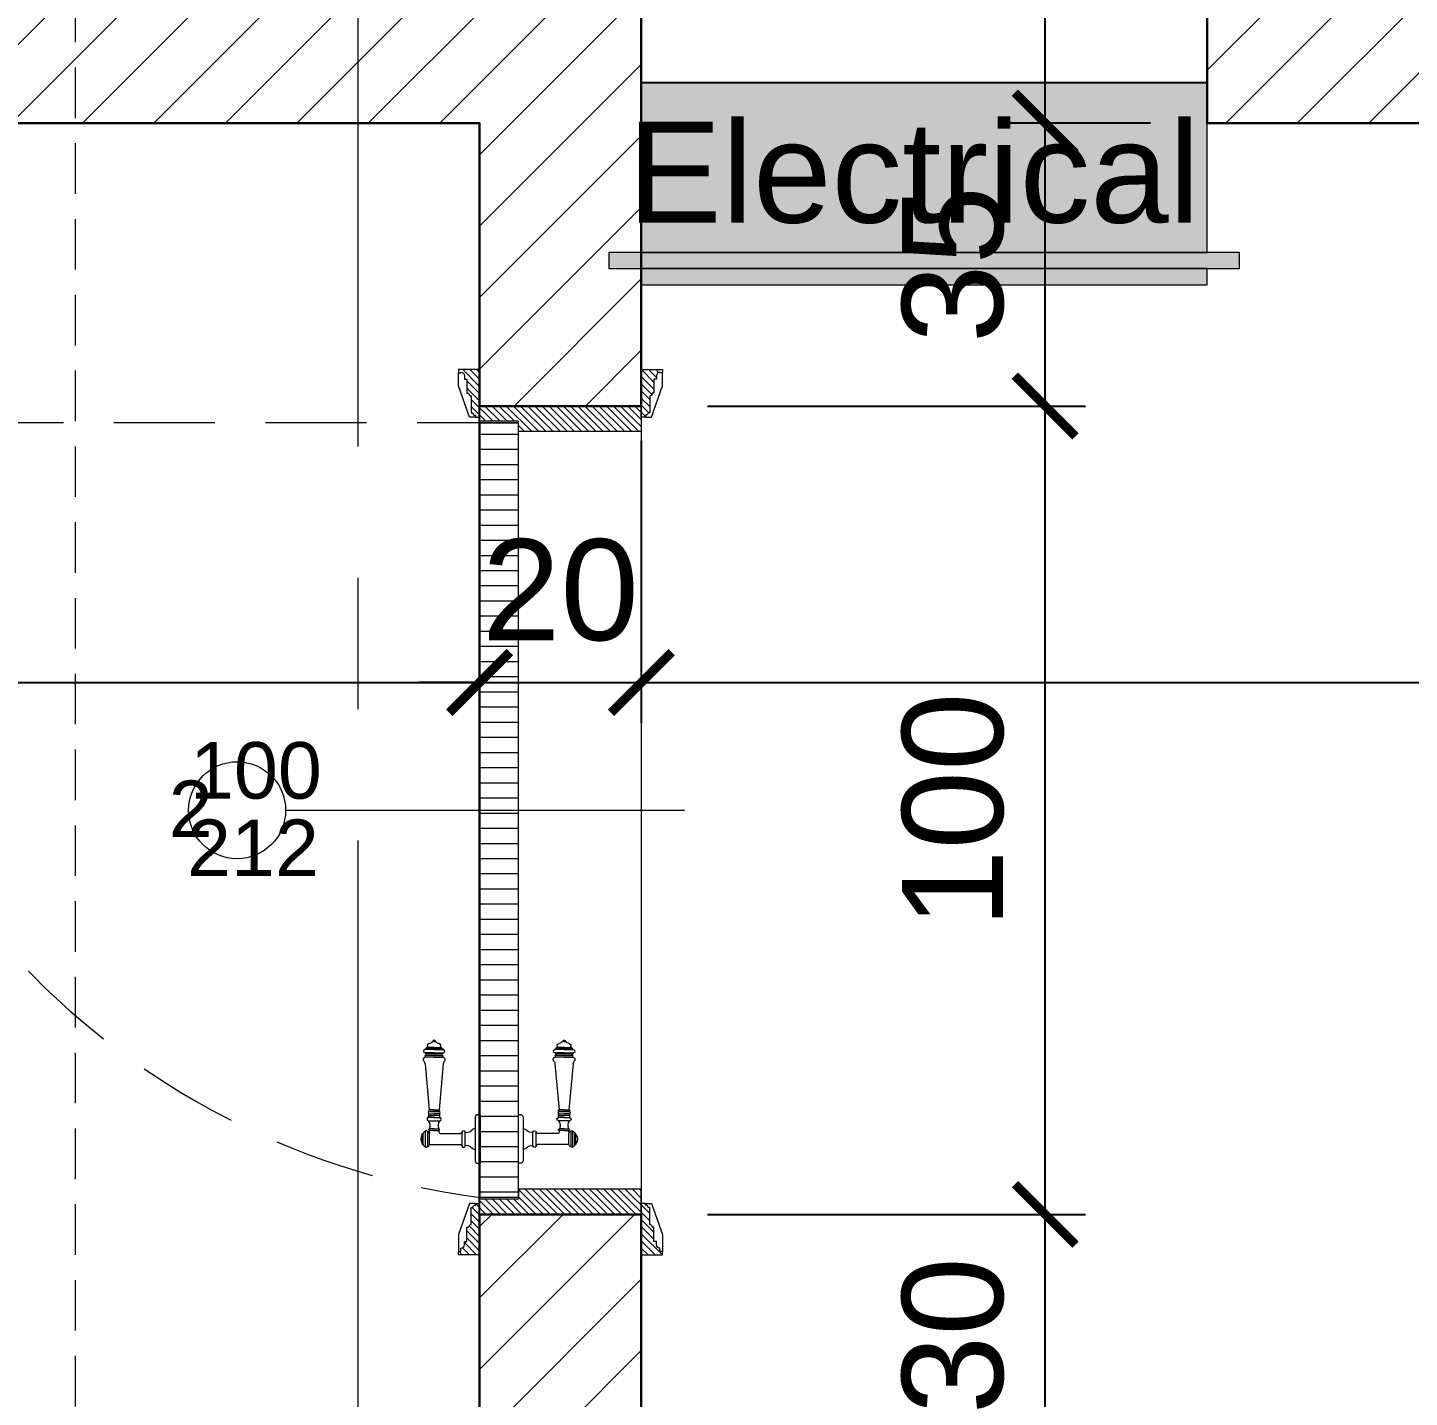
# Model space of a CAD drawing. Header units: centimetres. Extents: x 99002 to 104403, y -55119 to -48358.
# Drawn here: x 101823.4 to 101994.3, y -52790 to -52620.6 of the extents above; entities that cross this region are included whole.
import ezdxf

# ---------------------------------------------------------------- set-up
doc = ezdxf.new("R2010")
doc.units = ezdxf.units.CM
doc.header["$LTSCALE"] = 50
doc.header["$MEASUREMENT"] = 0
doc.linetypes.add('AXES', pattern=[2, 1.25, -0.25, 0.25, -0.25])
doc.linetypes.add('CACHE', pattern=[0.375, 0.25, -0.125])
doc.layers.get('0').update_dxf_attribs({"color": 8})
for name, color, linetype in [('AXES', 10, 'AXES'), ('BORD', 5, 'Continuous'), ('COTE 50ème', 1, 'Continuous'), ('TEXTE', 7, 'Continuous')]:
    doc.layers.add(name, color=color, linetype=linetype)
for name, color, linetype, lineweight in [('BETON SUP TRAME', 4, 'CACHE', 5), ('CONSOLE ISOL.', 214, 'Continuous', 15), ('door', 44, 'Continuous', 5), ('KASETAT_Pen_No__22', 8, 'Continuous', 50), ('MACONNERIE COUPE', 7, 'Continuous', 30), ('MACONNERIE HACHURE', 253, 'Continuous', 13)]:
    doc.layers.add(name, color=color, linetype=linetype, lineweight=lineweight)
doc.layers.add('FMULT', color=150, linetype='Continuous', plot=False)
doc.layers.add('KASETAT_Pen_No__176', color=7, linetype='Continuous', lineweight=15, true_color=0x93a0c6)
doc.styles.add('GENERATED_STYLE_1', font='arial.ttf')
doc.styles.add('RS_TEXT_1.50', font='arial.ttf', dxfattribs={"height": 12.5})
doc.styles.add('RS_TXT_50', font='arial.ttf', dxfattribs={"height": 12.5})
doc.dimstyles.new('RS_50CM_LINEAIRE', dxfattribs={"dimscale": 5, "dimtxt": 12.5, "dimasz": 1.5, "dimexe": 1, "dimexo": 2.5, "dimgap": 1, "dimtad": 1, "dimdec": 1, "dimrnd": 0.5, "dimdsep": 46, "dimtxsty": 'RS_TXT_50', "dimblk1": 'ARCHTICK', "dimblk2": 'ARCHTICK', "dimsah": 1, "dimcen": 2.5, "dimdle": 1, "dimclrt": 4, "dimadec": 0, "dimazin": 2, "dimtfac": 1, "dimtdec": 1, "dimtix": 1, "dimtmove": 2, "dimatfit": 3, "dimfxl": 1, "dimtolj": 1, "dimtzin": 0, "dimarcsym": 0})

# ---------------------------------------------------------------- blocks, each defined once
blk = doc.blocks.new('A$Cb79da119')
at = {"layer": 'AXES', "lineweight": 5, "ltscale": 1.3}
blk.add_line((740, -4150), (740, -1058.41), dxfattribs=at)
blk = doc.blocks.new('_ArchTick')
at = {"color": 0, "linetype": 'ByBlock', "const_width": 0.15}
blk.add_lwpolyline([(-0.5, -0.5), (0.5, 0.5)], dxfattribs=at)
blk = doc.blocks.new('*D1530')
at = {"layer": 'COTE 50ème', "color": 0, "lineweight": -2, "ltscale": 0.5, "transparency": 16777216}
for p, q in [((101714.34, -52644.86), (101714.34, -52706.56)), ((101879.34, -52671.67), (101879.34, -52706.56)), ((101709.34, -52701.56), (101884.34, -52701.56))]:
    blk.add_line(p, q, dxfattribs=at)
at = {"layer": 'Defpoints', "color": 0, "ltscale": 0.5, "transparency": 16777216}
for p in [(101714.34, -52632.36), (101879.34, -52659.17), (101879.34, -52701.56)]:
    blk.add_point(p, dxfattribs=at)
at = {"layer": 'COTE 50ème', "color": 0, "lineweight": -2, "ltscale": 0.5, "transparency": 16777216, "xscale": 7.5, "yscale": 7.5, "zscale": 7.5, "rotation": 180}
blk.add_blockref('_ArchTick', (101714.34, -52701.56), dxfattribs=at)
at = {"layer": 'COTE 50ème', "color": 0, "lineweight": -2, "ltscale": 0.5, "transparency": 16777216, "xscale": 7.5, "yscale": 7.5, "zscale": 7.5}
blk.add_blockref('_ArchTick', (101879.34, -52701.56), dxfattribs=at)
at = {"layer": 'COTE 50ème', "color": 4, "ltscale": 0.5, "transparency": 16777216, "insert": (101796.84, -52690.17), "char_height": 12.5, "attachment_point": 5, "style": 'RS_TXT_50'}
blk.add_mtext('\\A1;165', dxfattribs=at)
blk = doc.blocks.new('*D1531')
at = {"layer": 'COTE 50ème', "color": 0, "lineweight": -2, "ltscale": 0.5, "transparency": 16777216}
for p, q in [((101879.34, -52671.67), (101879.34, -52706.56)), ((101899.34, -52671.67), (101899.34, -52706.56)), ((101879.34, -52701.56), (101871.84, -52701.56)), ((101879.34, -52701.56), (101899.34, -52701.56)), ((101899.34, -52701.56), (101906.84, -52701.56))]:
    blk.add_line(p, q, dxfattribs=at)
at = {"layer": 'Defpoints', "color": 0, "ltscale": 0.5, "transparency": 16777216}
for p in [(101879.34, -52659.17), (101899.34, -52659.17), (101899.34, -52701.56)]:
    blk.add_point(p, dxfattribs=at)
at = {"layer": 'COTE 50ème', "color": 0, "lineweight": -2, "ltscale": 0.5, "transparency": 16777216, "xscale": 7.5, "yscale": 7.5, "zscale": 7.5}
blk.add_blockref('_ArchTick', (101879.34, -52701.56), dxfattribs=at)
at = {"layer": 'COTE 50ème', "color": 0, "lineweight": -2, "ltscale": 0.5, "transparency": 16777216, "xscale": 7.5, "yscale": 7.5, "zscale": 7.5, "rotation": 180}
blk.add_blockref('_ArchTick', (101899.34, -52701.56), dxfattribs=at)
at = {"layer": 'COTE 50ème', "color": 4, "ltscale": 0.5, "transparency": 16777216, "insert": (101889.34, -52690.17), "char_height": 12.5, "attachment_point": 5, "style": 'RS_TXT_50'}
blk.add_mtext('\\A1;20', dxfattribs=at)
blk = doc.blocks.new('*D1532')
at = {"layer": 'COTE 50ème', "color": 0, "lineweight": -2, "ltscale": 0.5, "transparency": 16777216}
for p, q in [((101899.34, -52671.67), (101899.34, -52706.56)), ((102359.34, -52673.07), (102359.34, -52706.56)), ((101894.34, -52701.56), (102364.34, -52701.56))]:
    blk.add_line(p, q, dxfattribs=at)
at = {"layer": 'Defpoints', "color": 0, "ltscale": 0.5, "transparency": 16777216}
for p in [(101899.34, -52659.17), (102359.34, -52660.57), (102359.34, -52701.56)]:
    blk.add_point(p, dxfattribs=at)
at = {"layer": 'COTE 50ème', "color": 0, "lineweight": -2, "ltscale": 0.5, "transparency": 16777216, "xscale": 7.5, "yscale": 7.5, "zscale": 7.5, "rotation": 180}
blk.add_blockref('_ArchTick', (101899.34, -52701.56), dxfattribs=at)
at = {"layer": 'COTE 50ème', "color": 0, "lineweight": -2, "ltscale": 0.5, "transparency": 16777216, "xscale": 7.5, "yscale": 7.5, "zscale": 7.5}
blk.add_blockref('_ArchTick', (102359.34, -52701.56), dxfattribs=at)
at = {"layer": 'COTE 50ème', "color": 4, "ltscale": 0.5, "transparency": 16777216, "insert": (102129.34, -52690.17), "char_height": 12.5, "attachment_point": 5, "style": 'RS_TXT_50'}
blk.add_mtext('\\A1;460', dxfattribs=at)
blk = doc.blocks.new('*D1563')
at = {"layer": 'COTE 50ème', "color": 0, "lineweight": -2, "ltscale": 0.5, "transparency": 16777216}
for p, q in [((101949.3, -52802.36), (101949.3, -52762.36)), ((101907.52, -52767.36), (101954.3, -52767.36)), ((101911.84, -52797.36), (101954.3, -52797.36))]:
    blk.add_line(p, q, dxfattribs=at)
at = {"layer": 'Defpoints', "color": 0, "ltscale": 0.5, "transparency": 16777216}
for p in [(101895.02, -52767.36), (101949.3, -52767.36), (101899.34, -52797.36)]:
    blk.add_point(p, dxfattribs=at)
at = {"layer": 'COTE 50ème', "color": 0, "lineweight": -2, "ltscale": 0.5, "transparency": 16777216, "xscale": 7.5, "yscale": 7.5, "zscale": 7.5}
for p, rotation in [((101949.3, -52767.36), 90), ((101949.3, -52797.36), 270)]:
    blk.add_blockref('_ArchTick', p, dxfattribs=dict(at, rotation=rotation))
at = {"layer": 'COTE 50ème', "color": 4, "ltscale": 0.5, "transparency": 16777216, "insert": (101937.92, -52782.36), "char_height": 12.5, "attachment_point": 5, "rotation": 90, "style": 'RS_TXT_50'}
blk.add_mtext('\\A1;30', dxfattribs=at)
blk = doc.blocks.new('*D1564')
at = {"layer": 'COTE 50ème', "color": 0, "lineweight": -2, "ltscale": 0.5, "transparency": 16777216}
for p, q in [((101949.3, -52772.36), (101949.3, -52662.36)), ((101907.52, -52667.36), (101954.3, -52667.36)), ((101907.52, -52767.36), (101954.3, -52767.36))]:
    blk.add_line(p, q, dxfattribs=at)
at = {"layer": 'Defpoints', "color": 0, "ltscale": 0.5, "transparency": 16777216}
for p in [(101895.02, -52667.36), (101949.3, -52667.36), (101895.02, -52767.36)]:
    blk.add_point(p, dxfattribs=at)
at = {"layer": 'COTE 50ème', "color": 0, "lineweight": -2, "ltscale": 0.5, "transparency": 16777216, "xscale": 7.5, "yscale": 7.5, "zscale": 7.5}
for p, rotation in [((101949.3, -52667.36), 90), ((101949.3, -52767.36), 270)]:
    blk.add_blockref('_ArchTick', p, dxfattribs=dict(at, rotation=rotation))
at = {"layer": 'COTE 50ème', "color": 4, "ltscale": 0.5, "transparency": 16777216, "insert": (101937.92, -52717.36), "char_height": 12.5, "attachment_point": 5, "rotation": 90, "style": 'RS_TXT_50'}
blk.add_mtext('\\A1;100', dxfattribs=at)
blk = doc.blocks.new('*D1565')
at = {"layer": 'COTE 50ème', "color": 0, "lineweight": -2, "ltscale": 0.5, "transparency": 16777216}
for p, q in [((101949.3, -52672.36), (101949.3, -52627.36)), ((101962.31, -52632.36), (101944.3, -52632.36)), ((101907.52, -52667.36), (101954.3, -52667.36))]:
    blk.add_line(p, q, dxfattribs=at)
at = {"layer": 'Defpoints', "color": 0, "ltscale": 0.5, "transparency": 16777216}
for p in [(101949.3, -52632.36), (101974.81, -52632.36), (101895.02, -52667.36)]:
    blk.add_point(p, dxfattribs=at)
at = {"layer": 'COTE 50ème', "color": 0, "lineweight": -2, "ltscale": 0.5, "transparency": 16777216, "xscale": 7.5, "yscale": 7.5, "zscale": 7.5}
for p, rotation in [((101949.3, -52632.36), 90), ((101949.3, -52667.36), 270)]:
    blk.add_blockref('_ArchTick', p, dxfattribs=dict(at, rotation=rotation))
at = {"layer": 'COTE 50ème', "color": 4, "ltscale": 0.5, "transparency": 16777216, "insert": (101937.92, -52649.86), "char_height": 12.5, "attachment_point": 5, "rotation": 90, "style": 'RS_TXT_50'}
blk.add_mtext('\\A1;35', dxfattribs=at)
blk = doc.blocks.new('*D1566')
at = {"layer": 'COTE 50ème', "color": 0, "lineweight": -2, "ltscale": 0.5, "transparency": 16777216}
for p, q in [((101949.3, -52637.36), (101949.3, -52578.36)), ((101956.84, -52583.36), (101944.3, -52583.36)), ((101962.31, -52632.36), (101944.3, -52632.36))]:
    blk.add_line(p, q, dxfattribs=at)
at = {"layer": 'Defpoints', "color": 0, "ltscale": 0.5, "transparency": 16777216}
for p in [(101949.3, -52583.36), (101969.34, -52583.36), (101974.81, -52632.36)]:
    blk.add_point(p, dxfattribs=at)
at = {"layer": 'COTE 50ème', "color": 0, "lineweight": -2, "ltscale": 0.5, "transparency": 16777216, "xscale": 7.5, "yscale": 7.5, "zscale": 7.5}
for p, rotation in [((101949.3, -52583.36), 90), ((101949.3, -52632.36), 270)]:
    blk.add_blockref('_ArchTick', p, dxfattribs=dict(at, rotation=rotation))
at = {"layer": 'COTE 50ème', "color": 4, "ltscale": 0.5, "transparency": 16777216, "insert": (101937.92, -52607.86), "char_height": 12.5, "attachment_point": 5, "rotation": 90, "style": 'RS_TXT_50'}
blk.add_mtext('\\A1;49', dxfattribs=at)
blk = doc.blocks.new('door900')
at = {"color": 0}
for p, q in [((-6.8, 71.5), (-6.8, 70.2)), ((-5.5, 71.5), (-6.8, 71.5)), ((-6.8, 70.2), (6.8, 70.2)), ((-5.5, 71.5), (5.5, 71.5)), ((5.5, 71.5), (6.8, 71.5)), ((6.8, 71.5), (6.8, 70.2)), ((-9.3, 67.7), (9.3, 67.7)), ((9.3, 65.2), (-9.3, 65.2)), ((-6.8, 62.7), (-6.8, 24)), ((-6.8, 62.7), (6.8, 62.7)), ((8.7, 62.7), (6.8, 62.7)), ((10.5, 56.8), (10.5, 62.5)), ((10.5, 56.8), (10.5, 51.1)), ((12.7, 56.8), (12.7, 62.5)), ((12.7, 56.8), (12.7, 51.1)), ((22.5, 63.8), (22.5, 49.8)), ((26.5, 56.8), (26.5, 63.8)), ((26.5, 63.8), (29.1, 63.8)), ((26.5, 63.8), (29.1, 63.8)), ((26.5, 56.8), (26.5, 49.8)), ((29.1, 63.8), (29.1, 62.8)), ((29.1, 62.8), (29.1, 56.8)), ((29.1, 50.8), (29.1, 56.8)), ((31.1, 62.8), (31.1, 56.8)), ((31.1, 50.8), (31.1, 56.8)), ((34.1, 56.8), (34.1, 62.8)), ((34.1, 62.8), (34.1, 56.8)), ((34.1, 50.8), (34.1, 56.8)), ((34.1, 56.8), (34.1, 50.8)), ((92.8, 68.1), (36.2, 62.8)), ((36.2, 56.8), (36.2, 62.8)), ((36.2, 56.8), (36.2, 50.8)), ((101.2, 67.3), (103.2, 68)), ((101.2, 56.8), (101.2, 67.3)), ((101.2, 56.8), (101.2, 46.3)), ((103.2, 68), (103.2, 67.7)), ((103.2, 56.8), (103.2, 68)), ((103.2, 56.8), (103.2, 46.3)), ((106.5, 68), (105.5, 67.3)), ((105.5, 56.8), (105.5, 67.3)), ((105.5, 56.8), (105.5, 46.3)), ((106.5, 56.8), (106.5, 68)), ((106.5, 56.8), (106.5, 45.7)), ((110.7, 68), (111.8, 67.3)), ((110.7, 56.8), (110.7, 68)), ((110.7, 56.8), (110.7, 45.7)), ((111.8, 56.8), (111.8, 67.3)), ((111.8, 66.2), (113.3, 66.2)), ((111.8, 56.8), (111.8, 46.3)), ((113.3, 56.8), (113.3, 66.2)), ((113.3, 56.8), (113.3, 47.5)), ((120.5, 56.8), (120.5, 58.6)), ((120.5, 56.8), (120.5, 55)), ((6.8, 49.1), (6.8, 24)), ((8.7, 50.9), (8.7, 50.9)), ((26.5, 49.8), (29.1, 49.8)), ((26.5, 49.8), (29.1, 49.8)), ((29.1, 50.8), (29.1, 49.8)), ((29.1, 49.8), (29.1, 49.8)), ((92.8, 45.5), (36.2, 50.8)), ((101.2, 46.3), (103.2, 45.7)), ((103.2, 45.9), (103.2, 45.7)), ((106.5, 45.7), (105.5, 46.3)), ((110.7, 45.7), (111.8, 46.3)), ((111.8, 47.5), (113.3, 47.5)), ((-8.3, 22.3), (8.3, 22.3)), ((-8.3, 18.3), (8.3, 18.3)), ((-30, 3), (-30, 0)), ((30, 0), (-30, 0)), ((27, 6), (-27, 6)), ((30, 3), (30, 0))]:
    blk.add_line(p, q, dxfattribs=at)
for centre, radius, start, end in [((-6.8, 67.7), 2.51, 90.115, 179.885), ((0, 64), 9.29, 53.4104, 126.5896), ((6.8, 67.7), 2.51, 0.115, 89.885), ((93.1, 72.5), 4.4, 266.3976, 315.6468), ((98.3, 67.4), 2.89, 358.3861, 135.6468), ((108.6, 68), 2.1, 0, 180), ((-9.3, 66.5), 1.25, 90, 270), ((-6.8, 65.2), 2.51, 180.115, 269.885), ((6.8, 65.2), 2.51, 270.115, 359.885), ((8.6, 64.9), 2.15, 272.7029, 297.6142), ((9.3, 66.5), 1.25, 270, 90), ((10, 62.5), 0.561, 3.7097, 127.9634), ((11.6, 62.5), 1.1, 0.0106, 179.9894), ((16.7, 70.5), 8.83, 243.5466, 311.3694), ((16.7, 43.2), 8.83, 48.6306, 116.4534), ((24.5, 63.7), 2.01, 4.1469, 175.8531), ((30.1, 62.8), 1.03, 0, 180.0014), ((32.6, 62.8), 1.48, 0, 180), ((35.2, 62.8), 1.03, 0, 180), ((32.6, 62.8), 1.48, 1.563306237032948e-10, 2.08440831604393e-10), ((104.3, 67.6), 1.15, 170.914, 348.1019), ((115.5, 62.5), 2.84, 13.4568, 140.4953), ((127.9, 65.2), 9.88, 191.9991, 221.6757), ((127.9, 48.5), 9.88, 138.3243, 168.0009), ((120.5, 56.8), 1.79, 0, 90), ((120.5, 56.8), 1.79, 270, 0), ((8.7, 49), 1.91, 88.7426, 178.1515), ((8.6, 48.8), 2.15, 62.3858, 87.2971), ((10, 51.1), 0.561, 232.0366, 356.2903), ((11.6, 51.1), 1.1, 180.0106, 359.9894), ((24.5, 50), 2.01, 184.1469, 355.8531), ((30.1, 50.8), 1.03, 179.9972, 0), ((32.6, 50.8), 1.48, 180, 0), ((35.2, 50.8), 1.03, 180, 0), ((93.1, 41.1), 4.4, 44.3532, 93.6024), ((98.3, 46.2), 2.89, 224.3532, 1.6139), ((104.3, 46.1), 1.15, 11.8981, 189.086), ((108.6, 45.7), 2.1, 180, 0), ((115.5, 51.2), 2.84, 219.5047, 346.5432), ((-16.6, 16.6), 8.41, 314.3689, 12.0705), ((-8.3, 20.3), 2, 90, 270), ((-8.5, 24), 1.71, 275.059, 359.7825), ((8.5, 24), 1.71, 180.2175, 264.941), ((16.6, 16.6), 8.41, 167.9295, 225.6311), ((8.3, 20.3), 2, 270, 90), ((-27, 3), 3, 90, 180), ((-6.8, 6), 6, 130.5908, 180), ((6.8, 6), 6, 0, 49.4092), ((27, 3), 3, 0, 90)]:
    blk.add_arc(centre, radius, start, end, dxfattribs=at)

msp = doc.modelspace()

# ---------------------------------------------------------------- hatches: boundary and pattern name
at = {"layer": 'door'}
h = msp.add_hatch(dxfattribs=at)
h.set_pattern_fill('ANSI31', color=256, scale=5, angle=990)
h.set_pattern_definition([(315, (55304.9703, 144469.2575), (0.4419417382, 0.4419417382), [])])
edge = h.paths.add_edge_path()
edge.add_line((101901.23, -52663.61), (101901.23, -52664.03))
edge.add_line((101901.23, -52664.03), (101900.91, -52664.03))
edge.add_line((101900.91, -52664.03), (101900.91, -52665.79))
edge.add_line((101900.91, -52665.79), (101900.7, -52665.79))
edge.add_arc((101900.39, -52665.79), 0.314, 270, 360, ccw=False)
edge.add_line((101900.39, -52666.11), (101900.39, -52668.2))
edge.add_line((101900.39, -52668.2), (101900.18, -52668.2))
edge.add_arc((101899.87, -52668.2), 0.314, 270, 360, ccw=False)
edge.add_line((101899.87, -52668.51), (101899.87, -52668.72))
edge.add_line((101899.87, -52668.72), (101899.34, -52668.72))
edge.add_line((101899.34, -52668.72), (101899.34, -52662.86))
edge.add_line((101899.34, -52662.86), (101901.96, -52662.86))
edge.add_line((101901.96, -52662.86), (101901.96, -52663.27))
edge.add_line((101901.96, -52663.27), (101901.65, -52663.27))
edge.add_line((101901.65, -52663.27), (101901.65, -52663.19))
edge.add_arc((101901.65, -52663.61), 0.419, 450, 540)
h.paths.add_polyline_path([(101899.34, -52667.36), (101899.34, -52670.51), (101884.16, -52670.51), (101884.16, -52669.25), (101879.34, -52669.25), (101879.34, -52667.36)])
edge = h.paths.add_edge_path()
edge.add_line((101877.46, -52663.61), (101877.46, -52664.03))
edge.add_line((101877.46, -52664.03), (101877.77, -52664.03))
edge.add_line((101877.77, -52664.03), (101877.77, -52665.79))
edge.add_line((101877.77, -52665.79), (101877.98, -52665.79))
edge.add_arc((101878.3, -52665.79), 0.314, 540, 630)
edge.add_line((101878.3, -52666.11), (101878.3, -52668.2))
edge.add_line((101878.3, -52668.2), (101878.5, -52668.2))
edge.add_arc((101878.82, -52668.2), 0.314, 540, 630)
edge.add_line((101878.82, -52668.51), (101878.82, -52668.72))
edge.add_line((101878.82, -52668.72), (101879.34, -52668.72))
edge.add_line((101879.34, -52668.72), (101879.34, -52662.86))
edge.add_line((101879.34, -52662.86), (101876.72, -52662.86))
edge.add_line((101876.72, -52662.86), (101876.72, -52663.27))
edge.add_line((101876.72, -52663.27), (101877.04, -52663.27))
edge.add_line((101877.04, -52663.27), (101877.04, -52663.19))
edge.add_arc((101877.04, -52663.61), 0.419, 360, 450, ccw=False)
h = msp.add_hatch(dxfattribs=at)
h.set_pattern_fill('ANSI31', color=256, scale=15, angle=495)
h.set_pattern_definition([(180, (99352.4027, -49031.4576), (-1e-15, -1.875), [])])
h.paths.add_polyline_path([(101884.11, -52669.46), (101884.11, -52765.27), (101879.4, -52765.27), (101879.4, -52669.46)])
h = msp.add_hatch(dxfattribs=at)
h.set_pattern_fill('ANSI31', color=256, scale=5, angle=990)
h.set_pattern_definition([(315, (55304.9703, 144477.2575), (0.4419417382, 0.4419417382), [])])
h.paths.add_polyline_path([(101899.34, -52767.36), (101899.34, -52764.22), (101884.16, -52764.22), (101884.16, -52765.48), (101879.34, -52765.48), (101879.34, -52767.36)])
edge = h.paths.add_edge_path()
edge.add_line((101901.23, -52771.11), (101901.23, -52770.7))
edge.add_line((101901.23, -52770.7), (101900.91, -52770.7))
edge.add_line((101900.91, -52770.7), (101900.91, -52768.93))
edge.add_line((101900.91, -52768.93), (101900.7, -52768.93))
edge.add_arc((101900.39, -52768.93), 0.314, 360, 450)
edge.add_line((101900.39, -52768.62), (101900.39, -52766.52))
edge.add_line((101900.39, -52766.52), (101900.18, -52766.52))
edge.add_arc((101899.87, -52766.52), 0.314, 360, 450)
edge.add_line((101899.87, -52766.21), (101899.87, -52766))
edge.add_line((101899.87, -52766), (101899.34, -52766))
edge.add_line((101899.34, -52766), (101899.34, -52772.36))
edge.add_line((101899.34, -52772.36), (101901.96, -52772.36))
edge.add_line((101901.96, -52772.36), (101901.96, -52771.95))
edge.add_line((101901.96, -52771.95), (101901.65, -52771.95))
edge.add_line((101901.65, -52771.95), (101901.65, -52771.53))
edge.add_arc((101901.65, -52771.11), 0.419, 180, 270, ccw=False)
edge = h.paths.add_edge_path()
edge.add_line((101877.46, -52771.11), (101877.46, -52770.7))
edge.add_line((101877.46, -52770.7), (101877.77, -52770.7))
edge.add_line((101877.77, -52770.7), (101877.77, -52768.93))
edge.add_line((101877.77, -52768.93), (101877.98, -52768.93))
edge.add_arc((101878.3, -52768.93), 0.314, 450, 540, ccw=False)
edge.add_line((101878.3, -52768.62), (101878.3, -52766.52))
edge.add_line((101878.3, -52766.52), (101878.5, -52766.52))
edge.add_arc((101878.82, -52766.52), 0.314, 90, 180, ccw=False)
edge.add_line((101878.82, -52766.21), (101878.82, -52766))
edge.add_line((101878.82, -52766), (101879.34, -52766))
edge.add_line((101879.34, -52766), (101879.34, -52772.36))
edge.add_line((101879.34, -52772.36), (101876.72, -52772.36))
edge.add_line((101876.72, -52772.36), (101876.72, -52771.95))
edge.add_line((101876.72, -52771.95), (101877.04, -52771.95))
edge.add_line((101877.04, -52771.95), (101877.04, -52771.53))
edge.add_arc((101877.04, -52771.11), 0.419, 270, 360)
at = {"layer": 'KASETAT_Pen_No__176', "linetype": 'Continuous', "lineweight": 0, "true_color": 0x2776bb}
msp.add_hatch(color=152, dxfattribs=at).paths.add_polyline_path([(101899.34, -52652.36), (101969.34, -52652.36), (101969.34, -52650.36), (101973.34, -52650.36), (101973.34, -52648.36), (101969.34, -52648.36), (101969.34, -52627.36), (101899.34, -52627.36), (101899.34, -52648.36), (101895.34, -52648.36), (101895.34, -52650.36), (101899.34, -52650.36)])
at = {"layer": 'MACONNERIE HACHURE'}
h = msp.add_hatch(dxfattribs=at)
h.set_pattern_fill('ANSI31', color=256, scale=50, style=0)
h.set_pattern_definition([(45, (820.335, 14145.356), (-4.41941738, 4.41941738), [])])
h.paths.add_polyline_path([(101879.34, -52767.36), (101899.34, -52767.36), (101899.34, -52797.36), (101879.34, -52797.36)])
h.paths.add_polyline_path([(102379.34, -52767.36), (102359.34, -52767.36), (102359.34, -52797.36), (102379.34, -52797.36)])
h.paths.add_polyline_path([(101799.34, -53762.36), (101824.34, -53762.36), (101824.34, -53856.36), (101799.34, -53856.36)])
h.paths.add_polyline_path([(101799.34, -53737.36), (101824.34, -53737.36), (101824.34, -53581.36), (101876.34, -53581.36), (101876.34, -53559.36), (101864.34, -53559.36), (101864.34, -53569.36), (101739.34, -53569.36), (101739.34, -53581.36), (101799.34, -53581.36)])
h.paths.add_polyline_path([(102459.34, -53762.36), (102434.34, -53762.36), (102434.34, -53856.36), (102459.34, -53856.36)])
h.paths.add_polyline_path([(101694.34, -53762.36), (101524.34, -53762.36), (101524.34, -53737.36), (101694.34, -53737.36)])
h.paths.add_polyline_path([(101399.34, -54162.36), (101499.34, -54162.36), (101499.34, -54187.36), (101399.34, -54187.36)])
h.paths.add_polyline_path([(101739.34, -54162.36), (101679.34, -54162.36), (101679.34, -54187.36), (101764.34, -54187.36), (101764.34, -54122.36), (101799.34, -54122.36), (101799.34, -54097.36), (101739.34, -54097.36)])
h.paths.add_polyline_path([(101059.34, -54032.36), (101059.34, -54097.36), (101164.34, -54097.36), (101164.34, -54162.36), (101219.34, -54162.36), (101219.34, -54187.36), (101139.34, -54187.36), (101139.34, -54122.36), (101029.34, -54122.36), (101029.34, -54057.36), (101011.49, -54057.36), (101011.49, -54032.36)])
h.paths.add_polyline_path([(101029.34, -53762.36), (101054.34, -53762.36), (101054.34, -53795.36), (101029.34, -53795.36)])
h.paths.add_polyline_path([(102859.34, -54162.36), (102759.34, -54162.36), (102759.34, -54187.36), (102859.34, -54187.36)])
h.paths.add_polyline_path([(102519.34, -54162.36), (102579.34, -54162.36), (102579.34, -54187.36), (102494.34, -54187.36), (102494.34, -54122.36), (102459.34, -54122.36), (102459.34, -54097.36), (102519.34, -54097.36)])
h.paths.add_polyline_path([(103199.34, -54032.36), (103199.34, -54097.36), (103094.34, -54097.36), (103094.34, -54162.36), (103039.34, -54162.36), (103039.34, -54187.36), (103119.34, -54187.36), (103119.34, -54122.36), (103229.34, -54122.36), (103229.34, -54057.36), (103247.19, -54057.36), (103247.19, -54032.36)])
h.paths.add_polyline_path([(103229.34, -53762.36), (103204.34, -53762.36), (103204.34, -53795.36), (103229.34, -53795.36)])
h.paths.add_polyline_path([(102902.34, -53762.36), (102919.34, -53762.51), (102919.34, -53737.51), (102902.34, -53737.36)])
h.paths.add_polyline_path([(101356.34, -53762.36), (101339.34, -53762.51), (101339.34, -53737.51), (101356.34, -53737.36)])
h.paths.add_polyline_path([(101054.34, -53677.36), (101029.34, -53677.36), (101029.34, -53737.36), (101054.34, -53737.36)])
h.paths.add_polyline_path([(101524.34, -52789.36), (101514.34, -52789.36), (101514.34, -52777.36), (101554.34, -52777.36), (101554.34, -52789.36), (101544.34, -52789.36), (101544.34, -53107.36), (101714.34, -53107.36), (101714.34, -52789.36), (101636.33, -52789.36), (101636.33, -52777.36), (101734.34, -52777.36), (101734.34, -53137.36), (101164.34, -53137.36), (101164.34, -53182.36), (101139.34, -53182.36), (101139.34, -53132.36), (101029.34, -53132.36), (101029.34, -53112.36), (101139.34, -53112.36), (101139.34, -53062.36), (101164.34, -53062.36), (101164.34, -53107.36), (101524.34, -53107.36)])
h.paths.add_polyline_path([(102564.34, -53762.36), (102734.34, -53762.36), (102734.34, -53737.36), (102564.34, -53737.36)])
h.paths.add_polyline_path([(102859.34, -53731.36), (102859.34, -53736.36), (102807.34, -53736.36), (102807.34, -53737.36), (102802.34, -53737.36), (102802.34, -53731.36)])
h.paths.add_polyline_path([(102309.51, -52902.36), (102359.34, -52902.36), (102359.34, -52942.36), (102309.51, -52942.36)])
h.paths.add_polyline_path([(102149.34, -52902.36), (102189.34, -52902.36), (102189.34, -52942.36), (102149.34, -52942.36)])
h.paths.add_polyline_path([(102289.34, -52547.36), (102379.34, -52547.36), (102379.34, -52607.36), (102532.34, -52607.36), (102532.34, -52344.36), (102544.34, -52344.36), (102544.34, -52482.36), (102554.34, -52482.36), (102554.34, -52494.36), (102544.34, -52494.36), (102544.34, -52632.36), (102379.34, -52632.36), (102379.34, -52667.36), (102359.34, -52667.36), (102359.34, -52583.36), (102289.34, -52583.36), (102289.34, -52632.36), (102254.34, -52632.36), (102254.34, -52612.36), (102264.34, -52612.36), (102264.34, -52562.36), (102289.34, -52562.36), (102289.34, -52578.36), (102359.34, -52578.36), (102359.34, -52552.36), (102289.34, -52552.36)])
h.paths.add_polyline_path([(103094.34, -52154.25), (103119.34, -52154.25), (103119.34, -52107.36), (103094.34, -52107.36)])
h.paths.add_polyline_path([(102734.34, -52789.36), (102744.34, -52789.36), (102744.34, -52777.36), (102704.34, -52777.36), (102704.34, -52789.36), (102714.34, -52789.36), (102714.34, -53107.36), (102544.34, -53107.36), (102544.34, -52789.36), (102622.35, -52789.36), (102622.35, -52777.36), (102524.34, -52777.36), (102524.34, -53137.36), (103094.34, -53137.36), (103094.34, -53182.36), (103119.34, -53182.36), (103119.34, -53132.36), (103229.34, -53132.36), (103229.34, -53112.36), (103119.34, -53112.36), (103119.34, -53062.36), (103094.34, -53062.36), (103094.34, -53107.36), (102734.34, -53107.36)])
h.paths.add_polyline_path([(103204.34, -53677.36), (103229.34, -53677.36), (103229.34, -53737.36), (103204.34, -53737.36)])
h.paths.add_polyline_path([(102459.34, -53737.36), (102434.34, -53737.36), (102434.34, -53581.36), (102382.34, -53581.36), (102382.34, -53559.36), (102394.34, -53559.36), (102394.34, -53569.36), (102519.34, -53569.36), (102519.34, -53581.36), (102459.34, -53581.36)])
h.paths.add_polyline_path([(102434.34, -53932.36), (102434.34, -53952.36), (102384.34, -53952.36), (102384.34, -54072.36), (102359.34, -54072.36), (102359.34, -53957.36), (102341.84, -53957.36), (102341.84, -53932.36)])
h.paths.add_polyline_path([(103094.34, -52482.36), (103094.34, -52424.25), (103119.34, -52424.25), (103119.34, -52477.36), (103229.34, -52477.36), (103229.34, -52567.36), (103204.34, -52567.36), (103204.34, -52502.36), (102871.34, -52502.36), (102871.34, -52675.36), (102859.34, -52675.36), (102859.34, -52667.36), (102803.34, -52667.36), (102803.34, -52655.36), (102859.34, -52655.36), (102859.34, -52507.36), (102711.34, -52507.36), (102711.34, -52655.36), (102721.34, -52655.36), (102721.34, -52667.36), (102699.34, -52667.36), (102699.34, -52494.36), (102646.48, -52494.36), (102646.48, -52482.36)])
h.paths.add_polyline_path([(102859.34, -52809.36), (102859.34, -52789.36), (102836.34, -52789.36), (102836.34, -52777.36), (102859.34, -52777.36), (102859.34, -52767.36), (102871.34, -52767.36), (102871.34, -52797.36), (103094.34, -52797.36), (103094.34, -52809.36)])
h.paths.add_polyline_path([(102294.34, -53447.36), (102294.34, -53459.36), (102382.34, -53459.36), (102382.34, -53467.36), (102394.34, -53467.36), (102394.34, -53447.36)])
h.paths.add_polyline_path([(103204.34, -52797.36), (103229.34, -52797.36), (103229.34, -52747.36), (103204.34, -52747.36)])
h.paths.add_polyline_path([(103204.34, -53447.36), (103229.34, -53447.36), (103229.34, -53497.36), (103204.34, -53497.36)])
h.paths.add_polyline_path([(103094.34, -52847.36), (103119.34, -52847.36), (103119.34, -52902.25), (103094.34, -52902.25)], flags=17)
h.paths.add_polyline_path([(103094.34, -53397.36), (103119.34, -53397.36), (103119.34, -53342.47), (103094.34, -53342.47)])
h.paths.add_polyline_path([(101949.18, -52902.36), (101899.34, -52902.36), (101899.34, -52942.36), (101949.18, -52942.36)])
h.paths.add_polyline_path([(102109.34, -52902.36), (102069.34, -52902.36), (102069.34, -52942.36), (102109.34, -52942.36)])
h.paths.add_polyline_path([(102264.34, -52082.36), (102244.34, -52082.36), (102244.34, -52057.36), (102264.34, -52057.36)])
h.paths.add_polyline_path([(102579.34, -52082.36), (102579.34, -52057.36), (102399.34, -52057.36), (102399.34, -52082.36), (102532.34, -52082.36), (102532.34, -52252.36), (102544.34, -52252.36), (102544.34, -52082.36)])
h.paths.add_polyline_path([(101969.34, -52547.36), (101879.34, -52547.36), (101879.34, -52607.36), (101726.34, -52607.36), (101726.34, -52344.36), (101714.34, -52344.36), (101714.34, -52482.36), (101704.34, -52482.36), (101704.34, -52494.36), (101714.34, -52494.36), (101714.34, -52632.36), (101879.34, -52632.36), (101879.34, -52667.36), (101899.34, -52667.36), (101899.34, -52583.36), (101969.34, -52583.36), (101969.34, -52632.36), (102154.34, -52632.36), (102154.34, -52612.36), (101994.34, -52612.36), (101994.34, -52562.36), (101969.34, -52562.36), (101969.34, -52578.36), (101899.34, -52578.36), (101899.34, -52552.36), (101969.34, -52552.36)])
h.paths.add_polyline_path([(101164.34, -52154.25), (101139.34, -52154.25), (101139.34, -52107.36), (101164.34, -52107.36)])
h.paths.add_polyline_path([(102144.34, -53932.36), (102161.84, -53932.36), (102161.84, -53957.36), (102144.34, -53957.36), (102144.34, -54122.36), (102114.34, -54122.36), (102114.34, -53957.36), (102096.84, -53957.36), (102096.84, -53932.36), (102114.34, -53932.36), (102114.34, -53459.36), (102046.34, -53459.36), (102046.34, -53447.36), (102114.34, -53447.36), (102114.34, -53272.36), (102144.34, -53272.36), (102144.34, -53447.36), (102212.34, -53447.36), (102212.34, -53459.36), (102144.34, -53459.36)])
h.paths.add_polyline_path([(101824.34, -53932.36), (101824.34, -53952.36), (101874.34, -53952.36), (101874.34, -54072.36), (101899.34, -54072.36), (101899.34, -53957.36), (101916.84, -53957.36), (101916.84, -53932.36)])
h.paths.add_polyline_path([(103094.34, -52082.36), (103039.34, -52082.36), (103039.34, -52057.36), (103094.34, -52057.36)])
h.paths.add_polyline_path([(102859.34, -52082.36), (102859.34, -52057.36), (102759.34, -52057.36), (102759.34, -52082.36)])
h.paths.add_polyline_path([(102144.34, -52082.36), (101994.34, -52082.36), (101994.34, -52057.36), (102144.34, -52057.36)])
h.paths.add_polyline_path([(101859.34, -52082.36), (101726.34, -52082.36), (101726.34, -52252.36), (101714.34, -52252.36), (101714.34, -52082.36), (101164.34, -52082.36), (101164.34, -52057.36), (101859.34, -52057.36)])
h.paths.add_polyline_path([(101164.34, -52482.36), (101164.34, -52424.25), (101139.34, -52424.25), (101139.34, -52477.36), (101029.34, -52477.36), (101029.34, -52567.36), (101054.34, -52567.36), (101054.34, -52502.36), (101387.34, -52502.36), (101387.34, -52675.36), (101399.34, -52675.36), (101399.34, -52667.36), (101455.34, -52667.36), (101455.34, -52655.36), (101399.34, -52655.36), (101399.34, -52507.36), (101547.34, -52507.36), (101547.34, -52655.36), (101537.34, -52655.36), (101537.34, -52667.36), (101559.34, -52667.36), (101559.34, -52494.36), (101612.21, -52494.36), (101612.21, -52482.36)])
h.paths.add_polyline_path([(101399.34, -52809.36), (101399.34, -52789.36), (101422.34, -52789.36), (101422.34, -52777.36), (101399.34, -52777.36), (101399.34, -52767.36), (101387.34, -52767.36), (101387.34, -52797.36), (101164.34, -52797.36), (101164.34, -52809.36)])
h.paths.add_polyline_path([(101964.34, -53447.36), (101964.34, -53459.36), (101876.34, -53459.36), (101876.34, -53467.36), (101864.34, -53467.36), (101864.34, -53447.36)])
h.paths.add_polyline_path([(101054.34, -52797.36), (101029.34, -52797.36), (101029.34, -52747.36), (101054.34, -52747.36)])
h.paths.add_polyline_path([(101054.34, -53447.36), (101029.34, -53447.36), (101029.34, -53497.36), (101054.34, -53497.36)])
h.paths.add_polyline_path([(101164.34, -52847.36), (101139.34, -52847.36), (101139.34, -52902.25), (101164.34, -52902.25)], flags=17)
h.paths.add_polyline_path([(101164.34, -53397.36), (101139.34, -53397.36), (101139.34, -53342.47), (101164.34, -53342.47)])

# ---------------------------------------------------------------- linework, layer by layer
at = {"layer": 'BETON SUP TRAME', "lineweight": 5, "ltscale": 0.5}
msp.add_lwpolyline([(101899.34, -54122.36), (101829.34, -54122.36), (101829.34, -52057.36), (101899.34, -52057.36)], close=True, dxfattribs=at)
at = {"layer": 'BORD'}
msp.add_lwpolyline([(101899.34, -52627.36), (101969.34, -52627.36), (101969.34, -52552.36), (101899.34, -52552.36)], close=True, dxfattribs=at)
at = {"layer": 'CONSOLE ISOL.', "lineweight": 5, "ltscale": 0.5}
msp.add_lwpolyline([(101864.34, -53272.36), (102129.34, -53272.36), (102129.34, -54122.36), (101764.34, -54122.36), (101764.34, -54187.36), (101139.34, -54187.36), (101139.34, -54122.36), (101029.34, -54122.36), (101029.34, -54057.36), (100929.34, -54057.36), (100929.34, -53782.36), (101029.34, -53782.36), (101029.34, -52462.36), (100929.34, -52462.36), (100929.34, -52122.36), (101029.34, -52122.36), (101029.34, -52057.36), (101981.84, -52057.36), (101981.84, -52552.36), (101899.34, -52552.36), (101899.34, -52797.36), (101864.34, -52797.36)], close=True, dxfattribs=at)
at = {"layer": 'CONSOLE ISOL.'}
msp.add_lwpolyline([(101864.34, -53272.36), (102394.34, -53272.36), (102394.34, -52797.36), (102359.34, -52797.36), (102359.34, -52552.36), (102276.84, -52552.36), (102276.84, -52057.36), (101981.84, -52057.36), (101981.84, -52552.36), (101899.34, -52552.36), (101899.34, -52797.36), (101864.34, -52797.36)], close=True, dxfattribs=at)
at = {"layer": 'door', "linetype": 'CACHE'}
msp.add_line((101884.11, -52669.46), (101796.3, -52669.46), dxfattribs=at)
at = {"layer": 'door'}
msp.add_line((101855.35, -52717.36), (101904.67, -52717.36), dxfattribs=at)
for points in [[(101877.46, -52663.61), (101877.46, -52664.03), (101877.77, -52664.03), (101877.77, -52665.79), (101877.98, -52665.79, 0.414214), (101878.3, -52666.11), (101878.3, -52668.2), (101878.5, -52668.2, 0.414214), (101878.82, -52668.51), (101878.82, -52668.72), (101879.34, -52668.72), (101879.34, -52662.86), (101876.72, -52662.86), (101876.72, -52663.27), (101877.04, -52663.27), (101877.04, -52663.19, -0.414214), (101877.46, -52663.61)], [(101901.23, -52663.61), (101901.23, -52664.03), (101900.91, -52664.03), (101900.91, -52665.79), (101900.7, -52665.79, -0.414214), (101900.39, -52666.11), (101900.39, -52668.2), (101900.18, -52668.2, -0.414214), (101899.87, -52668.51), (101899.87, -52668.72), (101899.34, -52668.72), (101899.34, -52662.86), (101901.96, -52662.86), (101901.96, -52663.27), (101901.65, -52663.27), (101901.65, -52663.19, 0.414214), (101901.23, -52663.61)], [(101877.46, -52771.11), (101877.46, -52770.7), (101877.77, -52770.7), (101877.77, -52768.93), (101877.98, -52768.93, -0.414214), (101878.3, -52768.62), (101878.3, -52766.52), (101878.5, -52766.52, -0.414214), (101878.82, -52766.21), (101878.82, -52766), (101879.34, -52766), (101879.34, -52772.36), (101876.72, -52772.36), (101876.72, -52771.95), (101877.04, -52771.95), (101877.04, -52771.53, 0.414214), (101877.46, -52771.11)], [(101901.23, -52771.11), (101901.23, -52770.7), (101900.91, -52770.7), (101900.91, -52768.93), (101900.7, -52768.93, 0.414214), (101900.39, -52768.62), (101900.39, -52766.52), (101900.18, -52766.52, 0.414214), (101899.87, -52766.21), (101899.87, -52766), (101899.34, -52766), (101899.34, -52772.36), (101901.96, -52772.36), (101901.96, -52771.95), (101901.65, -52771.95), (101901.65, -52771.53, -0.414214), (101901.23, -52771.11)]]:
    msp.add_lwpolyline(points, format="xyb", dxfattribs=at)
for points in [[(101878.82, -52668.72), (101878.09, -52668.72), (101876.72, -52664.87), (101876.72, -52663.27)], [(101899.87, -52668.72), (101900.6, -52668.72), (101901.96, -52664.87), (101901.96, -52663.27)], [(101899.34, -52667.36), (101899.34, -52670.51), (101884.16, -52670.51), (101884.16, -52669.25), (101879.34, -52669.25), (101879.34, -52667.36), (101899.34, -52667.36)], [(101884.11, -52669.46), (101884.11, -52765.27), (101879.4, -52765.27), (101879.4, -52669.46), (101884.11, -52669.46)], [(101899.34, -52767.36), (101899.34, -52764.22), (101884.16, -52764.22), (101884.16, -52765.48), (101879.34, -52765.48), (101879.34, -52767.36), (101899.34, -52767.36)], [(101878.82, -52766), (101878.09, -52766), (101876.72, -52769.86), (101876.72, -52771.95)], [(101899.87, -52766), (101900.6, -52766), (101901.96, -52769.86), (101901.96, -52771.95)]]:
    msp.add_lwpolyline(points, dxfattribs=at)
msp.add_circle((101849.35, -52717.36), 6, dxfattribs=at)
at = {"layer": 'door', "linetype": 'CACHE'}
msp.add_arc((101891.97, -52670.42), 95.68, 179.4244, 262.4456, dxfattribs=at)
at = {"layer": 'FMULT', "ltscale": 0.5}
msp.add_lwpolyline([(101734.34, -53137.36), (101864.34, -53137.36), (101864.34, -52797.36), (101879.34, -52797.36), (101879.34, -52632.36), (101714.34, -52632.36), (101714.34, -52494.36), (101559.34, -52494.36), (101559.34, -52667.36), (101399.34, -52670.36), (101399.34, -52777.36), (101734.34, -52777.36)], close=True, dxfattribs=at)
at = {"layer": 'KASETAT_Pen_No__22', "color": 32, "linetype": 'Continuous', "lineweight": 0, "true_color": 0xcd6928}
for p, q in [((101969.34, -52627.36), (101899.34, -52627.36)), ((101899.34, -52627.36), (101899.34, -52648.36)), ((101969.34, -52648.36), (101969.34, -52627.36)), ((101973.34, -52648.36), (101895.34, -52648.36)), ((101895.34, -52648.36), (101895.34, -52650.36)), ((101899.34, -52648.36), (101969.34, -52648.36)), ((101973.34, -52650.36), (101973.34, -52648.36)), ((101895.34, -52650.36), (101973.34, -52650.36)), ((101969.34, -52650.36), (101899.34, -52650.36)), ((101899.34, -52650.36), (101899.34, -52652.36)), ((101969.34, -52652.36), (101969.34, -52650.36)), ((101899.34, -52652.36), (101969.34, -52652.36))]:
    msp.add_line(p, q, dxfattribs=at)
at = {"layer": 'MACONNERIE COUPE'}
msp.add_lwpolyline([(101714.34, -52632.36), (101879.34, -52632.36), (101879.34, -52667.36), (101899.34, -52667.36), (101899.34, -52583.36), (101969.34, -52583.36), (101969.34, -52632.36), (102154.34, -52632.36), (102154.34, -52612.36), (101994.34, -52612.36), (101994.34, -52562.36), (101969.34, -52562.36), (101969.34, -52578.36), (101899.34, -52578.36), (101899.34, -52552.36), (101969.34, -52552.36), (101969.34, -52547.36), (101879.34, -52547.36), (101879.34, -52607.36), (101726.34, -52607.36)], dxfattribs=at)
at = {"layer": 'MACONNERIE COUPE', "ltscale": 0.5}
msp.add_lwpolyline([(101879.34, -52767.36), (101899.34, -52767.36), (101899.34, -52797.36), (101879.34, -52797.36)], close=True, dxfattribs=at)

# ---------------------------------------------------------------- block references
at = {"layer": 'door', "yscale": 0.1, "zscale": 0.1}
for p, xscale, rotation in [((101879.4, -52758.03), 0.1, 90.00000000000001), ((101884.11, -52758.03), -0.1, 270)]:
    msp.add_blockref('door900', p, dxfattribs=dict(at, xscale=xscale, rotation=rotation))
at = {"layer": 'MACONNERIE COUPE', "lineweight": 5, "ltscale": 0.5}
msp.add_blockref('A$Cb79da119', (101124.34, -50862.36), dxfattribs=at)

# ---------------------------------------------------------------- texts
at = {"layer": 'door', "char_height": 7, "style": 'GENERATED_STYLE_1'}
for s, insert, attachment_point in [('\\A1;\\pt0;100', (101859.83, -52708.93), 3), ('\\A1;\\pt0;2', (101846.33, -52720.69), 9), ('\\A1;\\pt0;212', (101859.46, -52718.51), 3)]:
    msp.add_mtext(s, dxfattribs=dict(at, insert=insert, attachment_point=attachment_point))
at = {"layer": 'TEXTE', "insert": (101968.47, -52638.52), "char_height": 12.5, "width": 4.547473508864641e-13, "attachment_point": 6, "style": 'RS_TEXT_1.50'}
msp.add_mtext('Electrical', dxfattribs=at)

# ---------------------------------------------------------------- dimensions: what is measured, and where the dimension line sits
at = {"layer": 'COTE 50ème', "ltscale": 0.5}
for base, p1, p2, picture, middle in [((101949.3, -52583.36), (101974.81, -52632.36), (101969.34, -52583.36), '*D1566', (101937.92, -52607.86)), ((101949.3, -52632.36), (101895.02, -52667.36), (101974.81, -52632.36), '*D1565', (101937.92, -52649.86)), ((101949.3, -52667.36), (101895.02, -52767.36), (101895.02, -52667.36), '*D1564', (101937.92, -52717.36)), ((101949.3, -52767.36), (101899.34, -52797.36), (101895.02, -52767.36), '*D1563', (101937.92, -52782.36))]:
    dim = msp.add_linear_dim(base=base, p1=p1, p2=p2, angle=90, dimstyle='RS_50CM_LINEAIRE', dxfattribs=at)
    dim.commit()
    dim.dimension.update_dxf_attribs({"geometry": picture, "text_midpoint": middle})
for base, p1, p2, picture, middle in [((101879.34, -52701.56), (101714.34, -52632.36), (101879.34, -52659.17), '*D1530', (101796.84, -52690.17)), ((101899.34, -52701.56), (101879.34, -52659.17), (101899.34, -52659.17), '*D1531', (101889.34, -52690.17)), ((102359.34, -52701.56), (101899.34, -52659.17), (102359.34, -52660.57), '*D1532', (102129.34, -52690.17))]:
    dim = msp.add_linear_dim(base=base, p1=p1, p2=p2, dimstyle='RS_50CM_LINEAIRE', dxfattribs=at)
    dim.commit()
    dim.dimension.update_dxf_attribs({"geometry": picture, "text_midpoint": middle})

doc.saveas('drawing.dxf')
